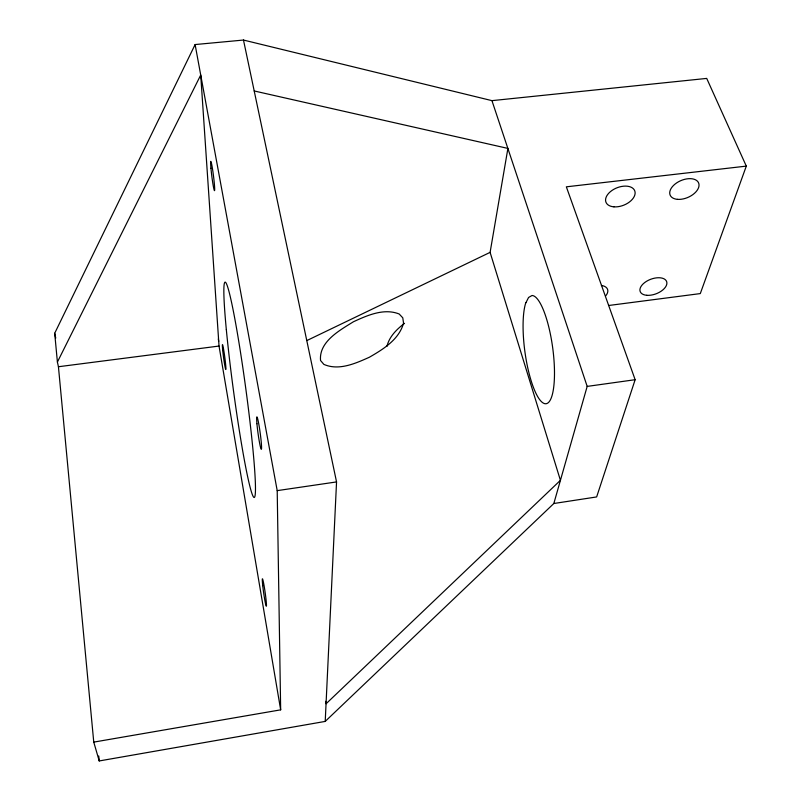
<?xml version="1.0" encoding="UTF-8"?>
<svg xmlns="http://www.w3.org/2000/svg" width="801" height="801" viewBox="0 0 801 801"><rect width="100%" height="100%" fill="white"/><g stroke="black" fill="none" stroke-linecap="round" stroke-linejoin="round"><path stroke-width="1.2" d="M325.216 721.411L336.55 481.922L243.484 40.05L195.114 44.556L54.698 333.266L57.402 362.062L58.433 366.738L93.757 742.116L99.224 760.95L325.216 721.411L553.831 503.509L587.173 386.402L491.944 100.646L243.484 40.05M325.586 701.336L326.047 703.799L560.42 480.32L490.102 252.365L507.904 148.415L254.217 90.964M491.944 100.646L706.712 78.408L746.302 166.117L566.347 186.823L635.143 379.704L596.645 496.94L553.831 503.509M386.943 346.382C389.236 336.63 396.785 329.221 404.515 323.354M746.302 166.117L700.294 293.587L608.61 305.501M57.402 362.062L200.721 75.024L219.033 346.052L280.66 709.846L93.757 742.116M525.887 302.788L528.57 297.471L532.004 295.509A54.588 14.028 82.3 0 1 554.422 368.47A54.588 14.028 82.3 0 1 534.838 390.898A54.588 14.028 82.3 0 1 525.836 302.598M306.853 340.565L490.102 252.365M280.66 709.846L277.206 490.633L336.55 481.922M587.173 386.402L635.143 379.704M58.433 366.738L219.033 346.052M54.698 333.266L55.74 338.082M195.114 44.556L277.206 490.633M218.303 338.943L218.713 341.376M98.743 755.984L99.224 760.95M601.401 285.456A14.178 7.91 -19.5 0 1 605.736 295.829M403.544 323.143C399.078 339.534 383.208 349.256 369.381 357.236C355.534 363.434 338.863 370.973 323.874 364.395L320.54 360.49C318.818 341.637 339.674 330.362 353.451 321.752C367.369 315.364 383.939 307.904 399.188 314.002L402.783 317.827L403.544 323.143M210.953 168.25A14.688 0.841 82.8 0 0 214.468 190.648A14.688 0.841 82.8 0 0 212.575 169.391A14.688 0.841 82.8 0 0 210.953 168.25M222.738 350.558A12.426 0.621 82.4 0 0 225.772 369.481A12.426 0.621 82.4 0 0 223.96 351.489A12.426 0.621 82.4 0 0 222.738 350.558M262.738 585.641A13.877 0.761 81.9 0 0 266.332 606.227A13.877 0.761 81.9 0 0 264.06 585.591A13.877 0.761 81.9 0 0 262.738 585.641M226.333 329.662A108.656 6.238 82.3 0 0 253.677 497.191A108.656 6.238 82.3 0 0 238.928 342.438A108.656 6.238 82.3 0 0 226.333 329.662M256.931 423.759A16.41 1.091 82.2 0 0 261.216 449.261A16.41 1.091 82.2 0 0 259.154 426.172A16.41 1.091 82.2 0 0 256.931 423.759M677.416 199.339A15.489 9.111 -23.4 0 0 699.033 184.831A15.489 9.111 -23.4 0 0 676.665 182.888A15.489 9.111 -23.4 0 0 677.416 199.339M613.956 206.848A15.489 9.332 -21.8 0 0 635.083 192.18A15.489 9.332 -21.8 0 0 611.974 190.458A15.489 9.332 -21.8 0 0 613.956 206.848M646.797 295.299A14.148 7.75 -20.8 0 0 666.903 282.973A14.148 7.75 -20.8 0 0 646.487 281.331A14.148 7.75 -20.8 0 0 646.797 295.299"/></g></svg>
